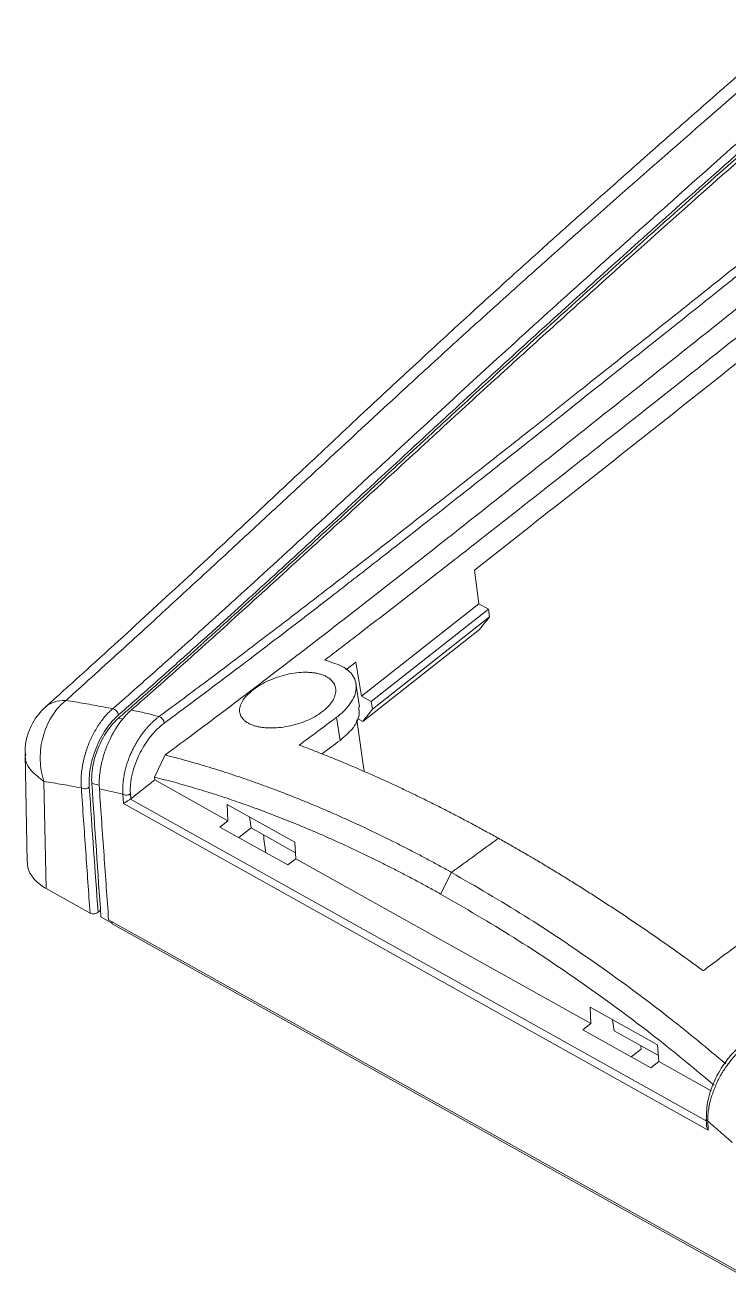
# Model space of a CAD drawing. Header units: inches. Extents: x 319 to 1827, y 1181 to 1488.
# Drawn here: x 563.82 to 583.95, y 1258.83 to 1294.6 of the extents above; entities that cross this region are included whole.
import ezdxf

# ---------------------------------------------------------------- set-up
doc = ezdxf.new("R2010")
doc.units = ezdxf.units.IN

msp = doc.modelspace()

# ---------------------------------------------------------------- linework, layer by layer
at = {"color": 7, "linetype": 'Continuous', "lineweight": 15}
for p, q in [((576.799, 1278.055), (576.671, 1279.016)), ((573.444, 1275.409), (576.799, 1278.055)), ((576.799, 1278.055), (577.073, 1277.901)), ((577.073, 1277.901), (573.72, 1275.256)), ((577.101, 1277.676), (573.755, 1275.037)), ((577.101, 1277.676), (577.073, 1277.901)), ((573.481, 1274.69), (576.812, 1277.317)), ((572.995, 1276.162), (573.28, 1276.38)), ((573.28, 1276.38), (573.444, 1275.409)), ((573.386, 1275.102), (573.282, 1275.77)), ((573.72, 1275.256), (573.444, 1275.409)), ((573.72, 1275.256), (573.755, 1275.037)), ((572.728, 1274.806), (572.827, 1274.145)), ((573.328, 1274.775), (573.481, 1274.69)), ((573.515, 1273.26), (573.305, 1274.73)), ((563.824, 1273.764), (563.885, 1270.66)), ((567.526, 1273.096), (567.829, 1273.729)), ((564.425, 1269.912), (564.365, 1272.972)), ((566.844, 1272.474), (567.531, 1273.016)), ((567.531, 1273.016), (567.526, 1273.096)), ((569.622, 1271.848), (567.531, 1273.016)), ((566.835, 1272.616), (566.844, 1272.474)), ((566.64, 1272.346), (566.623, 1272.604)), ((583.354, 1263.006), (566.64, 1272.346)), ((566.844, 1272.474), (566.834, 1272.467)), ((569.603, 1272.313), (571.533, 1271.235)), ((569.622, 1271.848), (569.603, 1272.313)), ((570.238, 1271.958), (570.284, 1271.642)), ((569.395, 1271.669), (569.622, 1271.848)), ((571.336, 1270.584), (569.395, 1271.669)), ((570.284, 1271.642), (569.935, 1271.367)), ((571.552, 1270.933), (570.284, 1271.642)), ((571.533, 1271.235), (571.563, 1270.763)), ((571.563, 1270.763), (571.336, 1270.584)), ((579.998, 1266.049), (571.563, 1270.763)), ((576.015, 1270.371), (575.704, 1269.752)), ((565.682, 1269.21), (564.425, 1269.912)), ((565.981, 1269.296), (565.911, 1269.231)), ((565.995, 1269.099), (566.307, 1268.924)), ((584.198, 1258.968), (566.212, 1269.019)), ((566.31, 1268.902), (566.301, 1268.97)), ((584.331, 1258.832), (566.31, 1268.902)), ((579.975, 1266.517), (581.905, 1265.438)), ((579.975, 1266.517), (579.998, 1266.049)), ((579.998, 1266.049), (579.771, 1265.87)), ((579.771, 1265.87), (581.713, 1264.785)), ((580.666, 1265.84), (580.617, 1266.158)), ((581.927, 1265.135), (580.666, 1265.84)), ((581.154, 1265.098), (581.436, 1265.32)), ((581.436, 1265.32), (581.424, 1265.417)), ((581.905, 1265.438), (581.94, 1264.964)), ((581.94, 1264.964), (581.713, 1264.785)), ((583.44, 1264.126), (581.94, 1264.964)), ((583.295, 1263.326), (583.304, 1263.15)), ((583.341, 1263.262), (583.354, 1263.006))]:
    msp.add_line(p, q, dxfattribs=at)
at = {"color": 8, "linetype": 'Continuous', "lineweight": 15}
for p, q in [((566.493, 1274.78), (566.618, 1274.754)), ((565.732, 1272.909), (565.951, 1272.863)), ((566.834, 1272.467), (583.298, 1263.268))]:
    msp.add_line(p, q, dxfattribs=at)
at = {"color": 7, "linetype": 'Continuous', "lineweight": 15}
for centre, radius, start, end in [((566.283, 1274.843), 0.213, 7.892, 77.3292), ((567.567, 1274.603), 0.241, 9.0547, 68.3014)]:
    msp.add_arc(centre, radius, start, end, dxfattribs=at)
msp.add_ellipse((574.831, 1250.834), major_axis=(-21.369, 158.053), ratio=0.008821, start_param=1.438829, end_param=1.442069, dxfattribs=at)
for points, knots in [([(609.088, 1314.533), (608.554, 1314.085), (607.424, 1313.135), (605.784, 1311.757), (604.223, 1310.443), (602.862, 1309.296), (601.699, 1308.313), (600.729, 1307.492), (599.972, 1306.848), (599.411, 1306.37), (599.03, 1306.046), (598.758, 1305.813), (598.43, 1305.533), (597.93, 1305.106), (597.216, 1304.493), (596.35, 1303.748), (595.347, 1302.881), (594.21, 1301.897), (593.005, 1300.849), (591.426, 1299.473), (589.544, 1297.829), (587.721, 1296.234), (586.317, 1295.007), (585.304, 1294.121), (584.36, 1293.295), (583.53, 1292.568), (582.886, 1292.003), (582.419, 1291.592), (582.104, 1291.315), (581.826, 1291.07), (581.495, 1290.778), (581.033, 1290.37), (580.419, 1289.825), (579.659, 1289.148), (578.748, 1288.333), (577.689, 1287.377), (576.483, 1286.281), (575.136, 1285.042), (573.651, 1283.66), (572.034, 1282.143), (570.289, 1280.505), (568.423, 1278.763), (566.44, 1276.933), (565.1, 1275.726), (564.408, 1275.102)], [0, 0, 0, 0, 0.032804, 0.069459, 0.102104, 0.13074, 0.155364, 0.175975, 0.192569, 0.203794, 0.211942, 0.217017, 0.221258, 0.233022, 0.249161, 0.267337, 0.289024, 0.314221, 0.341274, 0.367692, 0.417667, 0.465102, 0.488278, 0.5108, 0.532504, 0.551225, 0.566298, 0.57558, 0.582606, 0.587489, 0.594267, 0.604947, 0.618659, 0.635873, 0.656588, 0.680806, 0.708529, 0.739754, 0.774467, 0.812648, 0.85429, 0.899396, 0.947967, 1, 1, 1, 1]), ([(564.993, 1275.287), (565.109, 1275.392), (565.482, 1275.728), (566.259, 1276.432), (567.375, 1277.451), (568.583, 1278.561), (569.796, 1279.681), (570.968, 1280.766), (572.625, 1282.302), (574.356, 1283.908), (576.04, 1285.451), (577.314, 1286.605), (578.543, 1287.707), (580.336, 1289.301), (582.695, 1291.374), (585.233, 1293.585), (587.46, 1295.526), (589.623, 1297.416), (592.411, 1299.855), (595.48, 1302.532), (598.467, 1305.114), (601.302, 1307.54), (603.275, 1309.21), (604.444, 1310.197), (604.603, 1310.331), (604.867, 1310.554), (605.237, 1310.865), (605.712, 1311.266), (606.294, 1311.756), (606.984, 1312.336), (607.782, 1313.006), (608.689, 1313.768), (609.334, 1314.309), (609.674, 1314.595)], [0, 0, 0, 0, 0.008767, 0.028173, 0.058228, 0.091653, 0.116761, 0.146314, 0.175894, 0.234833, 0.268247, 0.293069, 0.322775, 0.352447, 0.415097, 0.481945, 0.522147, 0.563306, 0.625481, 0.706448, 0.764638, 0.819799, 0.889325, 0.890465, 0.893816, 0.899378, 0.907148, 0.917126, 0.929307, 0.943689, 0.960268, 0.97904, 1, 1, 1, 1]), ([(566.329, 1275.05), (566.432, 1275.139), (566.66, 1275.338), (567.035, 1275.668), (567.457, 1276.042), (568.018, 1276.542), (568.745, 1277.195), (569.564, 1277.936), (570.853, 1279.11), (572.794, 1280.89), (575.113, 1283.034), (577.402, 1285.138), (579.458, 1287.005), (581.641, 1288.967), (583.91, 1290.989), (585.991, 1292.829), (587.644, 1294.284), (589.306, 1295.743), (591.135, 1297.348), (593.313, 1299.255), (595.266, 1300.958), (597.455, 1302.853), (599.868, 1304.921), (602.383, 1307.051), (604.591, 1308.912), (606.252, 1310.306), (607.573, 1311.417), (608.553, 1312.245), (609.559, 1313.101), (610.223, 1313.675), (610.57, 1313.975)], [0, 0, 0, 0, 0.007516, 0.016715, 0.027595, 0.038614, 0.058016, 0.081096, 0.098667, 0.152357, 0.222072, 0.265188, 0.315012, 0.366721, 0.417378, 0.471642, 0.508929, 0.529403, 0.583555, 0.631466, 0.674272, 0.712604, 0.775008, 0.831078, 0.874438, 0.916155, 0.936444, 0.957874, 0.978011, 1, 1, 1, 1]), ([(566.493, 1274.872), (566.648, 1275.006), (566.954, 1275.273), (567.407, 1275.674), (567.854, 1276.071), (568.294, 1276.465), (568.728, 1276.855), (569.156, 1277.241), (569.579, 1277.623), (569.995, 1278.001), (570.405, 1278.374), (570.809, 1278.743), (571.207, 1279.108), (571.6, 1279.467), (571.986, 1279.822), (572.367, 1280.172), (573.181, 1280.921), (574.436, 1282.08), (576.142, 1283.656), (577.861, 1285.233), (579.599, 1286.812), (581.477, 1288.504), (583.62, 1290.418), (586.149, 1292.657), (588.372, 1294.612), (590.289, 1296.296), (591.909, 1297.715), (593.965, 1299.514), (596.468, 1301.693), (599.434, 1304.246), (601.902, 1306.337), (603.718, 1307.869), (604.74, 1308.729), (605.823, 1309.639), (606.967, 1310.6), (608.171, 1311.613), (609.432, 1312.682), (610.288, 1313.421), (610.725, 1313.798)], [0, 0, 0, 0, 0.011301, 0.022436, 0.033406, 0.044214, 0.05486, 0.065345, 0.075668, 0.08583, 0.09583, 0.105669, 0.115346, 0.124862, 0.134217, 0.14341, 0.152442, 0.193159, 0.233835, 0.274471, 0.31507, 0.356191, 0.405623, 0.463365, 0.529419, 0.55602, 0.59209, 0.637627, 0.69263, 0.757098, 0.831035, 0.851588, 0.873333, 0.896272, 0.920406, 0.945739, 0.97227, 1, 1, 1, 1]), ([(611.006, 1313.825), (610.814, 1313.658), (610.436, 1313.33), (609.879, 1312.853), (609.346, 1312.398), (608.835, 1311.965), (608.048, 1311.299), (606.995, 1310.413), (605.289, 1308.98), (603.1, 1307.136), (600.931, 1305.297), (599.136, 1303.764), (597.418, 1302.288), (595.645, 1300.75), (593.956, 1299.275), (592.273, 1297.804), (590.239, 1296.02), (587.752, 1293.837), (585.286, 1291.665), (582.767, 1289.432), (580.546, 1287.445), (578.649, 1285.731), (577.075, 1284.3), (575.428, 1282.787), (573.727, 1281.223), (571.948, 1279.59), (570.486, 1278.257), (569.298, 1277.181), (568.447, 1276.415), (567.64, 1275.695), (567.104, 1275.227), (566.864, 1275.017)], [0, 0, 0, 0, 0.012274, 0.024044, 0.03531, 0.046071, 0.056327, 0.085123, 0.112707, 0.164689, 0.225165, 0.252593, 0.281216, 0.337223, 0.369199, 0.393175, 0.449195, 0.50533, 0.560984, 0.617333, 0.678987, 0.715804, 0.750915, 0.790445, 0.833527, 0.873231, 0.919507, 0.94036, 0.960687, 0.982347, 1, 1, 1, 1]), ([(566.493, 1274.78), (566.631, 1274.9), (566.904, 1275.138), (567.308, 1275.494), (567.705, 1275.847), (568.096, 1276.197), (568.482, 1276.542), (568.862, 1276.884), (569.237, 1277.222), (570.027, 1277.937), (571.262, 1279.064), (572.887, 1280.557), (574.549, 1282.091), (576.089, 1283.512), (577.644, 1284.938), (579.499, 1286.626), (581.683, 1288.592), (584.193, 1290.827), (586.615, 1292.968), (589.068, 1295.124), (591.552, 1297.303), (594.078, 1299.513), (596.733, 1301.822), (599.553, 1304.246), (602.361, 1306.627), (604.624, 1308.532), (606.232, 1309.884), (607.391, 1310.858), (608.529, 1311.817), (609.643, 1312.764), (610.375, 1313.396), (610.737, 1313.709)], [0, 0, 0, 0, 0.010073, 0.019975, 0.029725, 0.039333, 0.0488, 0.058124, 0.067301, 0.076332, 0.116023, 0.157538, 0.194152, 0.235685, 0.267647, 0.304436, 0.366414, 0.420122, 0.477719, 0.53176, 0.585829, 0.643976, 0.699533, 0.760682, 0.827588, 0.880352, 0.905251, 0.929668, 0.953601, 0.977045, 1, 1, 1, 1]), ([(567.656, 1274.827), (567.862, 1274.979), (568.291, 1275.297), (568.955, 1275.795), (569.667, 1276.33), (570.425, 1276.905), (571.118, 1277.434), (571.777, 1277.941), (572.613, 1278.585), (574.273, 1279.874), (576.258, 1281.435), (578.309, 1283.058), (579.946, 1284.357), (581.707, 1285.753), (583.582, 1287.244), (585.058, 1288.425), (586.222, 1289.36), (587.263, 1290.199), (588.508, 1291.208), (589.398, 1291.938), (589.789, 1292.257)], [0, 0, 0, 0, 0.027816, 0.057731, 0.089747, 0.123863, 0.160081, 0.183416, 0.21301, 0.273034, 0.40813, 0.481954, 0.550979, 0.630267, 0.72064, 0.805433, 0.830629, 0.878779, 0.946804, 1, 1, 1, 1]), ([(589.933, 1292.081), (589.677, 1291.871), (589.153, 1291.442), (588.347, 1290.786), (587.504, 1290.102), (586.623, 1289.39), (585.705, 1288.651), (584.749, 1287.884), (583.577, 1286.948), (581.996, 1285.689), (580.103, 1284.186), (578.321, 1282.772), (576.745, 1281.523), (575.338, 1280.413), (573.913, 1279.296), (572.604, 1278.279), (571.359, 1277.319), (570.146, 1276.395), (568.96, 1275.499), (568.185, 1274.923), (567.805, 1274.641)], [0, 0, 0, 0, 0.034833, 0.07136, 0.109579, 0.149485, 0.19108, 0.23437, 0.279362, 0.350109, 0.448988, 0.536103, 0.591805, 0.662756, 0.7269, 0.784907, 0.839868, 0.895408, 0.948782, 1, 1, 1, 1]), ([(590.058, 1291.253), (589.793, 1291.037), (589.223, 1290.569), (588.303, 1289.82), (587.188, 1288.916), (585.919, 1287.894), (584.077, 1286.417), (581.768, 1284.579), (578.993, 1282.375), (576.213, 1280.17), (573.891, 1278.347), (572.265, 1277.086), (571.334, 1276.37), (570.527, 1275.754), (569.641, 1275.082), (568.706, 1274.379), (568.111, 1273.938), (567.829, 1273.729)], [0, 0, 0, 0, 0.035805, 0.077319, 0.124535, 0.186731, 0.248945, 0.373592, 0.498595, 0.623758, 0.749011, 0.811682, 0.842888, 0.874398, 0.920194, 0.962063, 1, 1, 1, 1]), ([(590.414, 1290.688), (590.134, 1290.459), (589.565, 1289.994), (588.702, 1289.295), (587.824, 1288.586), (586.627, 1287.625), (585.035, 1286.355), (582.857, 1284.628), (580.394, 1282.685), (578.155, 1280.92), (576.375, 1279.525), (575.026, 1278.474), (573.712, 1277.456), (572.821, 1276.773), (572.39, 1276.442)], [0, 0, 0, 0, 0.046902, 0.095009, 0.143958, 0.193445, 0.29449, 0.409136, 0.556109, 0.704252, 0.781793, 0.85214, 0.928358, 1, 1, 1, 1]), ([(576.671, 1279.016), (578.098, 1280.133), (579.523, 1281.258), (582.373, 1283.508), (583.798, 1284.635), (585.222, 1285.769)], [0, 0, 0, 0, 0.5, 0.5, 1, 1, 1, 1]), ([(570.363, 1274.571), (570.344, 1274.578), (570.307, 1274.59), (570.257, 1274.612), (570.209, 1274.635), (570.166, 1274.66), (570.126, 1274.688), (570.091, 1274.717), (570.033, 1274.774), (569.972, 1274.866), (569.948, 1275.002), (569.975, 1275.149), (570.054, 1275.302), (570.18, 1275.454), (570.349, 1275.6), (570.554, 1275.737), (570.788, 1275.858), (571.044, 1275.959), (571.312, 1276.035), (571.582, 1276.083), (571.8, 1276.097), (571.965, 1276.091), (572.083, 1276.079), (572.195, 1276.059), (572.262, 1276.039), (572.295, 1276.029)], [0, 0, 0, 0, 0.018573, 0.037009, 0.055364, 0.073694, 0.092057, 0.11051, 0.12911, 0.192852, 0.256316, 0.318581, 0.380275, 0.441244, 0.501667, 0.561985, 0.6228, 0.683961, 0.745622, 0.808573, 0.871664, 0.903868, 0.935786, 0.967728, 1, 1, 1, 1]), ([(572.295, 1276.029), (572.314, 1276.022), (572.351, 1276.01), (572.401, 1275.988), (572.449, 1275.963), (572.493, 1275.937), (572.532, 1275.908), (572.569, 1275.877), (572.627, 1275.817), (572.689, 1275.72), (572.717, 1275.575), (572.69, 1275.42), (572.614, 1275.261), (572.488, 1275.104), (572.317, 1274.956), (572.11, 1274.821), (571.873, 1274.706), (571.614, 1274.613), (571.344, 1274.546), (571.073, 1274.507), (570.856, 1274.499), (570.691, 1274.507), (570.573, 1274.521), (570.462, 1274.542), (570.396, 1274.561), (570.363, 1274.571)], [0, 0, 0, 0, 0.018517, 0.036877, 0.055137, 0.073354, 0.091586, 0.109892, 0.128327, 0.1916, 0.254105, 0.31663, 0.378751, 0.439689, 0.501297, 0.562779, 0.623456, 0.685171, 0.747202, 0.809175, 0.872026, 0.904043, 0.935838, 0.967721, 1, 1, 1, 1]), ([(564.365, 1272.972), (564.356, 1272.998), (564.34, 1273.049), (564.32, 1273.123), (564.286, 1273.272), (564.257, 1273.488), (564.256, 1273.796), (564.295, 1274.095), (564.376, 1274.4), (564.491, 1274.675), (564.616, 1274.883), (564.724, 1275.027), (564.81, 1275.124), (564.9, 1275.212), (564.962, 1275.262), (564.993, 1275.287)], [0, 0, 0, 0, 0.03345, 0.064391, 0.092824, 0.214083, 0.317011, 0.442567, 0.552284, 0.673737, 0.784298, 0.840039, 0.894874, 0.947425, 1, 1, 1, 1]), ([(564.993, 1275.287), (564.875, 1275.292), (564.759, 1275.278), (564.548, 1275.208), (564.453, 1275.15), (564.376, 1275.072)], [0, 0, 0, 0, 0.5, 0.5, 1, 1, 1, 1]), ([(564.993, 1275.287), (565.082, 1275.273), (565.259, 1275.246), (565.526, 1275.202), (565.794, 1275.154), (566.061, 1275.104), (566.24, 1275.068), (566.329, 1275.05)], [0, 0, 0, 0, 0.20139, 0.402088, 0.602091, 0.801396, 1, 1, 1, 1]), ([(564.376, 1275.073), (564.32, 1275.016), (564.195, 1274.888), (564.027, 1274.637), (563.893, 1274.321), (563.823, 1274.016), (563.831, 1273.828), (563.834, 1273.762)], [0, 0, 0, 0, 0.163101, 0.366428, 0.614896, 0.865051, 1, 1, 1, 1]), ([(565.433, 1272.786), (565.431, 1272.811), (565.427, 1272.86), (565.425, 1272.936), (565.425, 1273.01), (565.427, 1273.082), (565.431, 1273.153), (565.437, 1273.221), (565.452, 1273.352), (565.486, 1273.547), (565.563, 1273.838), (565.678, 1274.145), (565.812, 1274.406), (565.931, 1274.595), (566.025, 1274.727), (566.124, 1274.848), (566.226, 1274.957), (566.295, 1275.019), (566.329, 1275.05)], [0, 0, 0, 0, 0.034596, 0.068039, 0.100224, 0.131051, 0.16043, 0.188279, 0.214527, 0.319668, 0.420176, 0.553722, 0.682407, 0.746331, 0.810341, 0.874144, 0.937452, 1, 1, 1, 1]), ([(566.493, 1274.872), (566.368, 1274.764), (566.245, 1274.623), (566.025, 1274.297), (565.928, 1274.113), (565.777, 1273.731), (565.722, 1273.534), (565.658, 1273.154), (565.648, 1272.971), (565.659, 1272.809)], [0, 0, 0, 0, 0.25, 0.25, 0.5, 0.5, 0.75, 0.75, 1, 1, 1, 1]), ([(565.732, 1272.909), (565.731, 1272.931), (565.728, 1272.974), (565.728, 1273.041), (565.729, 1273.11), (565.734, 1273.18), (565.74, 1273.252), (565.75, 1273.324), (565.771, 1273.459), (565.817, 1273.66), (565.908, 1273.924), (566.025, 1274.179), (566.143, 1274.375), (566.246, 1274.517), (566.326, 1274.615), (566.408, 1274.704), (566.465, 1274.755), (566.493, 1274.78)], [0, 0, 0, 0, 0.036642, 0.072923, 0.108941, 0.144797, 0.180589, 0.216419, 0.252385, 0.377582, 0.501499, 0.626484, 0.750719, 0.813326, 0.875295, 0.937301, 1, 1, 1, 1]), ([(566.864, 1275.017), (566.847, 1275.002), (566.814, 1274.973), (566.764, 1274.925), (566.716, 1274.874), (566.668, 1274.821), (566.621, 1274.766), (566.535, 1274.658), (566.413, 1274.483), (566.259, 1274.21), (566.121, 1273.89), (566.031, 1273.59), (565.98, 1273.34), (565.957, 1273.168), (565.946, 1273.019), (565.943, 1272.89), (565.947, 1272.805), (565.949, 1272.76)], [0, 0, 0, 0, 0.030557, 0.061044, 0.091419, 0.121641, 0.151667, 0.181458, 0.289204, 0.400573, 0.534448, 0.673069, 0.751166, 0.831567, 0.882217, 0.93857, 1, 1, 1, 1]), ([(567.656, 1274.827), (567.636, 1274.811), (567.595, 1274.78), (567.534, 1274.729), (567.473, 1274.673), (567.412, 1274.613), (567.351, 1274.549), (567.291, 1274.481), (567.232, 1274.409), (567.174, 1274.333), (567.117, 1274.253), (567.062, 1274.17), (567.009, 1274.083), (566.958, 1273.993), (566.908, 1273.896), (566.857, 1273.788), (566.806, 1273.669), (566.757, 1273.538), (566.713, 1273.398), (566.675, 1273.25), (566.644, 1273.093), (566.623, 1272.931), (566.614, 1272.765), (566.62, 1272.659), (566.623, 1272.604)], [0, 0, 0, 0, 0.032725, 0.065987, 0.09977, 0.134057, 0.168829, 0.204073, 0.239795, 0.275999, 0.312691, 0.349876, 0.387555, 0.425729, 0.464396, 0.508924, 0.557206, 0.609237, 0.665005, 0.724512, 0.787778, 0.854815, 0.925591, 1, 1, 1, 1]), ([(572.728, 1274.806), (572.548, 1274.672), (572.193, 1274.407), (571.837, 1274.143), (571.661, 1274.012)], [0, 0, 0, 0, 0.504021, 1, 1, 1, 1]), ([(572.827, 1274.145), (572.951, 1274.252), (573.212, 1274.478), (573.401, 1274.825), (573.373, 1275.024), (573.361, 1275.107)], [0, 0, 0, 0, 0.344106, 0.728706, 1, 1, 1, 1]), ([(567.805, 1274.641), (567.787, 1274.627), (567.751, 1274.6), (567.698, 1274.556), (567.646, 1274.509), (567.58, 1274.446), (567.502, 1274.364), (567.385, 1274.226), (567.251, 1274.039), (567.105, 1273.785), (566.981, 1273.504), (566.903, 1273.253), (566.86, 1273.052), (566.839, 1272.901), (566.829, 1272.754), (566.833, 1272.662), (566.835, 1272.616)], [0, 0, 0, 0, 0.0313521, 0.0626802, 0.0940644, 0.1255842, 0.1830049, 0.2398876, 0.3516755, 0.4634946, 0.5928272, 0.7224097, 0.7921085, 0.8611326, 0.9301931, 1, 1, 1, 1]), ([(572.301, 1273.752), (572.318, 1273.765), (572.494, 1273.896), (572.669, 1274.027), (572.827, 1274.145)], [0, 0, 0, 0, 0.097358, 1, 1, 1, 1]), ([(567.829, 1273.729), (567.933, 1273.702), (568.142, 1273.648), (568.455, 1273.563), (568.769, 1273.473), (569.084, 1273.38), (569.399, 1273.282), (569.714, 1273.18), (570.029, 1273.075), (570.345, 1272.965), (570.661, 1272.852), (570.977, 1272.734), (571.292, 1272.613), (571.608, 1272.489), (571.924, 1272.36), (572.24, 1272.228), (572.556, 1272.092), (572.872, 1271.953), (573.188, 1271.81), (573.503, 1271.664), (573.818, 1271.514), (574.133, 1271.361), (574.448, 1271.204), (574.762, 1271.044), (575.076, 1270.881), (575.389, 1270.715), (575.702, 1270.545), (575.911, 1270.429), (576.015, 1270.371)], [0, 0, 0, 0, 0.039549, 0.079011, 0.118386, 0.157672, 0.196871, 0.235982, 0.275004, 0.313939, 0.352786, 0.391545, 0.430217, 0.468803, 0.507302, 0.545715, 0.584041, 0.622281, 0.660436, 0.698505, 0.736489, 0.774387, 0.8122, 0.849929, 0.887573, 0.925133, 0.962608, 1, 1, 1, 1]), ([(571.661, 1274.012), (571.77, 1273.971), (571.988, 1273.889), (572.317, 1273.76), (572.646, 1273.628), (572.977, 1273.492), (573.308, 1273.351), (573.641, 1273.206), (573.975, 1273.057), (574.309, 1272.904), (574.645, 1272.747), (574.981, 1272.586), (575.318, 1272.421), (575.656, 1272.252), (575.994, 1272.079), (576.333, 1271.902), (576.672, 1271.721), (577.012, 1271.537), (577.24, 1271.41), (577.353, 1271.347)], [0, 0, 0, 0, 0.058966, 0.117886, 0.176771, 0.235636, 0.294492, 0.353352, 0.412221, 0.47109, 0.52995, 0.58879, 0.647601, 0.706374, 0.765114, 0.823834, 0.882546, 0.941264, 1, 1, 1, 1]), ([(565.433, 1272.786), (565.344, 1272.803), (565.164, 1272.838), (564.897, 1272.886), (564.63, 1272.931), (564.453, 1272.958), (564.365, 1272.972)], [0, 0, 0, 0, 0.250022, 0.500014, 0.749998, 1, 1, 1, 1]), ([(575.704, 1269.752), (575.597, 1269.812), (575.383, 1269.931), (575.063, 1270.104), (574.742, 1270.274), (574.423, 1270.44), (574.103, 1270.602), (573.784, 1270.76), (573.466, 1270.915), (573.147, 1271.065), (572.829, 1271.212), (572.512, 1271.355), (572.195, 1271.494), (571.878, 1271.629), (571.472, 1271.798), (570.976, 1271.995), (570.393, 1272.214), (569.813, 1272.419), (569.236, 1272.61), (568.663, 1272.787), (568.092, 1272.95), (567.714, 1273.047), (567.526, 1273.096)], [0, 0, 0, 0, 0.038413, 0.076808, 0.11519, 0.153563, 0.191932, 0.230301, 0.268675, 0.307057, 0.345454, 0.383868, 0.422305, 0.460768, 0.499264, 0.57083, 0.642338, 0.713816, 0.785292, 0.856795, 0.928355, 1, 1, 1, 1]), ([(565.433, 1272.786), (565.447, 1272.778), (565.465, 1272.772), (565.506, 1272.764), (565.529, 1272.763), (565.575, 1272.768), (565.597, 1272.774), (565.634, 1272.789), (565.648, 1272.799), (565.659, 1272.809)], [0, 0, 0, 0, 0.25, 0.25, 0.5, 0.5, 0.75, 0.75, 1, 1, 1, 1]), ([(565.682, 1269.21), (565.641, 1269.797), (565.557, 1270.989), (565.475, 1272.181), (565.433, 1272.786)], [0, 0, 0, 0, 0.492357, 1, 1, 1, 1]), ([(565.949, 1272.76), (565.993, 1272.128), (566.08, 1270.881), (566.168, 1269.634), (566.212, 1269.019)], [0, 0, 0, 0, 0.507652, 1, 1, 1, 1]), ([(566.623, 1272.604), (566.51, 1272.632), (566.285, 1272.686), (566.061, 1272.736), (565.949, 1272.76)], [0, 0, 0, 0, 0.499952, 1, 1, 1, 1]), ([(566.623, 1272.604), (566.649, 1272.59), (566.689, 1272.581), (566.771, 1272.585), (566.81, 1272.599), (566.835, 1272.616)], [0, 0, 0, 0, 0.5, 0.5, 1, 1, 1, 1]), ([(566.64, 1272.346), (566.643, 1272.348), (566.656, 1272.355), (566.68, 1272.369), (566.709, 1272.387), (566.738, 1272.405), (566.771, 1272.425), (566.805, 1272.448), (566.825, 1272.461), (566.834, 1272.467)], [0, 0, 0, 0, 0.081639, 0.285697, 0.434566, 0.552186, 0.721305, 0.870101, 1, 1, 1, 1]), ([(577.353, 1271.347), (577.467, 1271.283), (577.695, 1271.156), (578.036, 1270.959), (578.379, 1270.759), (578.721, 1270.555), (579.065, 1270.347), (579.408, 1270.135), (579.753, 1269.92), (580.097, 1269.7), (580.442, 1269.477), (580.787, 1269.25), (581.133, 1269.02), (581.478, 1268.785), (581.824, 1268.548), (582.169, 1268.306), (582.515, 1268.061), (582.861, 1267.813), (583.091, 1267.644), (583.206, 1267.56)], [0, 0, 0, 0, 0.058736, 0.117454, 0.176166, 0.234886, 0.293626, 0.352399, 0.41121, 0.47005, 0.52891, 0.587779, 0.646648, 0.705508, 0.764364, 0.823229, 0.882114, 0.941034, 1, 1, 1, 1]), ([(564.425, 1269.912), (564.358, 1269.953), (564.223, 1270.037), (564.069, 1270.188), (563.957, 1270.353), (563.895, 1270.512), (563.891, 1270.616), (563.89, 1270.66)], [0, 0, 0, 0, 0.20891, 0.423879, 0.632789, 0.847758, 1, 1, 1, 1]), ([(583.852, 1264.9), (583.327, 1265.336), (582.117, 1266.341), (580.195, 1267.751), (578.104, 1269.161), (576.71, 1269.968), (576.015, 1270.371)], [0, 0, 0, 0, 0.203571, 0.469494, 0.735103, 1, 1, 1, 1]), ([(575.704, 1269.752), (576.401, 1269.349), (577.794, 1268.541), (579.885, 1267.129), (581.801, 1265.721), (583.005, 1264.718), (583.524, 1264.286)], [0, 0, 0, 0, 0.265735, 0.531753, 0.798344, 1, 1, 1, 1]), ([(565.682, 1269.21), (565.714, 1269.192), (565.759, 1269.184), (565.845, 1269.192), (565.886, 1269.208), (565.911, 1269.231)], [0, 0, 0, 0, 0.5, 0.5, 1, 1, 1, 1]), ([(583.206, 1267.56), (583.383, 1267.691), (583.738, 1267.955), (584.094, 1268.221), (584.273, 1268.354)], [0, 0, 0, 0, 0.495979, 1, 1, 1, 1]), ([(584.353, 1265.472), (584.277, 1265.41), (584.125, 1265.287), (583.841, 1264.966), (583.543, 1264.487), (583.315, 1263.86), (583.303, 1263.491), (583.296, 1263.307)], [0, 0, 0, 0, 0.125552, 0.251104, 0.50075, 0.750376, 1, 1, 1, 1]), ([(584.453, 1265.441), (584.432, 1265.425), (584.39, 1265.393), (584.327, 1265.34), (584.264, 1265.284), (584.202, 1265.224), (584.141, 1265.161), (584.08, 1265.095), (583.979, 1264.976), (583.841, 1264.79), (583.679, 1264.523), (583.534, 1264.22), (583.443, 1263.959), (583.387, 1263.738), (583.36, 1263.585), (583.345, 1263.447), (583.34, 1263.344), (583.341, 1263.287), (583.341, 1263.262)], [0, 0, 0, 0, 0.033726, 0.067747, 0.10202, 0.136497, 0.171129, 0.205867, 0.240658, 0.349916, 0.464409, 0.585307, 0.722946, 0.781368, 0.86034, 0.918289, 0.964633, 1, 1, 1, 1]), ([(583.305, 1263.15), (583.304, 1263.148), (583.302, 1263.128), (583.317, 1263.076), (583.34, 1263.032), (583.354, 1263.006)], [0, 0, 0, 0, 0.041693, 0.430413, 1, 1, 1, 1]), ([(584.041, 1262.651), (583.924, 1262.754), (583.692, 1262.959), (583.458, 1263.161), (583.341, 1263.262)], [0, 0, 0, 0, 0.500048, 1, 1, 1, 1])]:
    msp.add_open_spline(points, degree=3, knots=knots, dxfattribs=at)
for points in [[(577.101, 1277.676), (577.005, 1277.557), (576.908, 1277.437), (576.812, 1277.317)], [(572.703, 1276.339), (572.598, 1276.374), (572.494, 1276.408), (572.39, 1276.442)], [(572.728, 1274.806), (572.819, 1274.874), (572.982, 1275.017), (573.161, 1275.243), (573.269, 1275.473), (573.302, 1275.696), (573.259, 1275.902), (573.143, 1276.084), (572.959, 1276.234), (572.794, 1276.309), (572.703, 1276.339)], [(566.864, 1275.017), (567.126, 1274.958), (567.39, 1274.894), (567.656, 1274.827)], [(573.481, 1274.69), (573.572, 1274.806), (573.663, 1274.922), (573.755, 1275.037)], [(565.911, 1269.231), (565.825, 1270.424), (565.742, 1271.617), (565.659, 1272.809)], [(565.995, 1269.099), (565.905, 1270.37), (565.818, 1271.64), (565.732, 1272.909)], [(577.353, 1271.347), (576.907, 1271.021), (576.461, 1270.695), (576.015, 1270.371)]]:
    msp.add_open_spline(points, degree=3, dxfattribs=at)
at = {"color": 8, "linetype": 'Continuous', "lineweight": 15}
for points, knots in [([(564.365, 1272.972), (564.236, 1273.069), (563.971, 1273.271), (563.807, 1273.567), (563.839, 1273.733), (563.844, 1273.762)], [0, 0, 0, 0, 0.435777, 0.901095, 1, 1, 1, 1]), ([(583.296, 1263.32), (583.299, 1263.311), (583.303, 1263.295), (583.321, 1263.275), (583.334, 1263.267), (583.341, 1263.262)], [0, 0, 0, 0, 0.440489, 0.713421, 1, 1, 1, 1])]:
    msp.add_open_spline(points, degree=3, knots=knots, dxfattribs=at)

doc.saveas('drawing.dxf')
